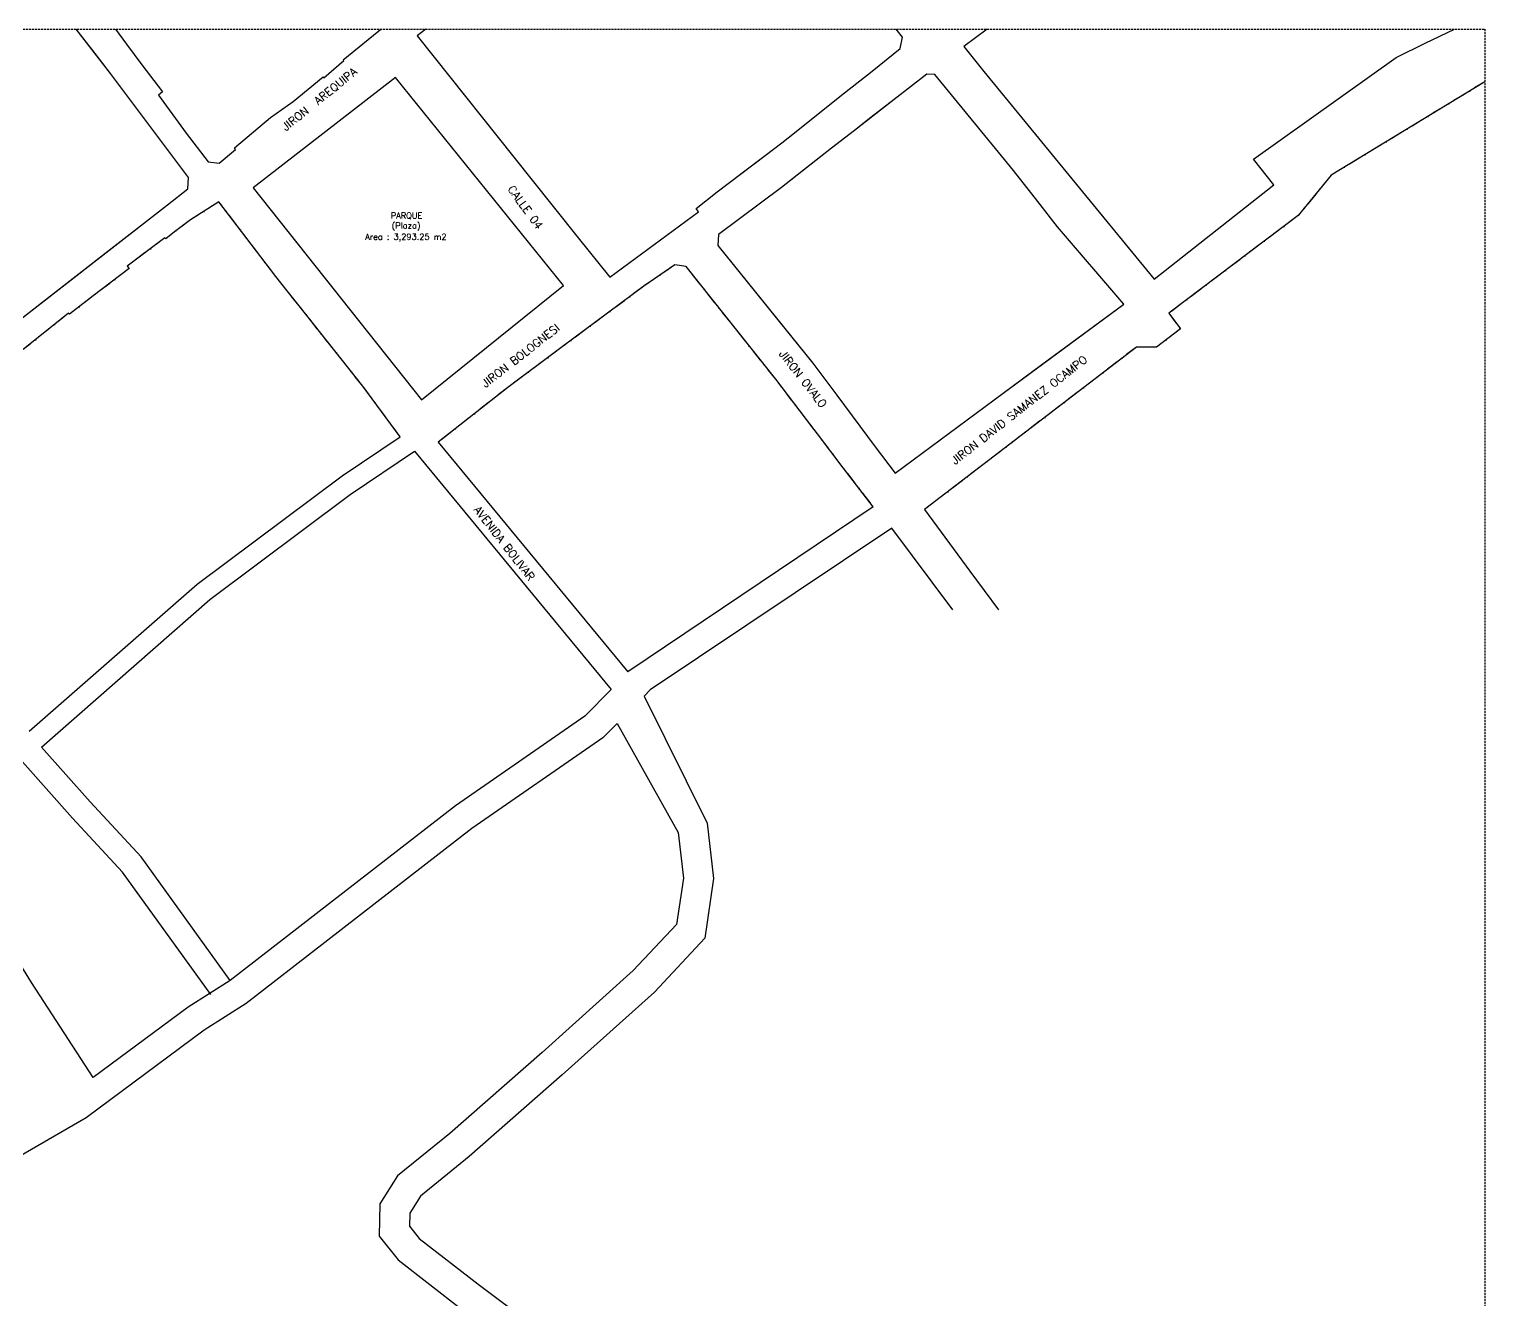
# Model space of a CAD drawing. Header units: metres. Extents: x 699753 to 708012, y 8489657 to 8490746.
# Drawn here: x 706992.9 to 707356.6, y 8490427.5 to 8490744.9 of the extents above; entities that cross this region are included whole.
import ezdxf
from ezdxf.enums import TextEntityAlignment as Align

# ---------------------------------------------------------------- set-up
doc = ezdxf.new("R2010")
doc.units = ezdxf.units.M
doc.linetypes.add('DASHDOT', pattern=[1, 0.5, -0.25, 0, -0.25])
doc.linetypes.add('DASHED', pattern=[0.75, 0.5, -0.25])
for name, color, linetype in [('C-HYDR-CTCH-HDPT', 2, 'Continuous'), ('C-ROAD-PROF', 1, 'DASHED'), ('CALLES', 7, 'Continuous'), ('COLINDANTES', 8, 'Continuous'), ('DESC-USOS', 6, 'Continuous'), ('MANZANAS', 4, 'Continuous'), ('SERV-COMUNALES', 40, 'Continuous'), ('VIVIENDA', 7, 'Continuous')]:
    doc.layers.add(name, color=color, linetype=linetype)
doc.layers.add('detalles', color=84, linetype='Continuous', lineweight=25)
doc.styles.add('ROMANS', font='romans.shx', dxfattribs={"height": 0.75})
doc.styles.add('ROMANT', font='romant.shx')

msp = doc.modelspace()

# ---------------------------------------------------------------- linework, layer by layer
at = {"layer": 'C-HYDR-CTCH-HDPT', "flags": 128}
for points in [[(707084.48, 8490732.77), (707048.87, 8490705.28), (707090.94, 8490652.32), (707126.39, 8490680.83), (707084.48, 8490732.77)], [(706992.9, 8490569.52), (707034.91, 8490606.28), (707071.1, 8490633.28), (707085.61, 8490643.03)], [(707095.12, 8490641.73), (707142.46, 8490584.32)], [(706995.99, 8490565.57), (706995.99, 8490565.57), (707038.05, 8490602.39), (707038.05, 8490602.39), (707073.13, 8490628.62), (707073.13, 8490628.62), (707089.22, 8490639.45)], [(707089.22, 8490639.45), (707138.31, 8490579.9)], [(707203.82, 8490625.57), (707142.46, 8490584.32)], [(707208.47, 8490620.25), (707148.09, 8490579.84), (707146.56, 8490578.3)], [(707138.31, 8490579.9), (707131.76, 8490573.26), (707099.41, 8490550.88), (707043.14, 8490507.26), (707043.14, 8490507.26), (707032.65, 8490500.61), (707008.94, 8490483.03), (706993.47, 8490506.78)], [(707146.56, 8490578.3), (707162.3, 8490546.56), (707163.93, 8490532.69), (707161.7, 8490517.84), (707149.11, 8490504.35), (707126.04, 8490483.66), (707102.87, 8490463.3), (707090.65, 8490453.4), (707088, 8490449.17), (707087.91, 8490445.9), (707090.37, 8490442.84), (707105.43, 8490431.15), (707118.02, 8490421.77), (707126.98, 8490415.68), (707131.51, 8490411.69), (707135.89, 8490406.93)], [(707139.8, 8490571.44), (707136.28, 8490567.88), (707103.55, 8490545.23), (707047.17, 8490501.53), (707036.62, 8490494.83), (707007.13, 8490472.98), (706987.18, 8490461.35)], [(707139.8, 8490571.44), (707155.03, 8490544.2), (707156.37, 8490532.81), (707154.63, 8490521.26), (707143.86, 8490509.71), (707121.06, 8490489.27), (707098.04, 8490469.03), (707084.96, 8490458.44), (707080.56, 8490451.42), (707080.34, 8490443.35), (707085.08, 8490437.45), (707100.89, 8490425.18), (707113.5, 8490415.79), (707121.6, 8490409.59), (707125.8, 8490405.76), (707127.61, 8490403.05)], [(707043.14, 8490507.26), (707020.9, 8490538.13), (707008.19, 8490551.86), (706995.99, 8490565.57)], [(707038.27, 8490503.75), (707016.24, 8490534.33), (707003.74, 8490547.83), (706991.29, 8490561.83)], [(706993.47, 8490506.78), (706982.98, 8490523.68), (706968.25, 8490540.53), (706967.37, 8490541.63)]]:
    msp.add_lwpolyline(points, dxfattribs=at)
at = {"layer": 'C-ROAD-PROF', "lineweight": 30}
msp.add_lwpolyline([(706717.65, 8490744.9), (707356.61, 8490744.9), (707356.61, 8490036.71), (706717.65, 8490036.71)], close=True, dxfattribs=at)
at = {"layer": 'COLINDANTES', "color": 8, "ltscale": 4}
for p, q in [((707356.61, 8490731.76), (707318.2, 8490708.4)), ((707318.2, 8490708.4), (707309.96, 8490698.34)), ((707040.33, 8490701.77), (707033.23, 8490697.23)), ((707048.41, 8490691.16), (707040.33, 8490701.77)), ((707033.23, 8490697.23), (707029.24, 8490694.22)), ((707309.96, 8490698.34), (707277.66, 8490673.93)), ((707026.81, 8490692.72), (707017.38, 8490685.71)), ((707027.05, 8490692.47), (707026.81, 8490692.72)), ((707029.24, 8490694.22), (707027.05, 8490692.47)), ((707054.53, 8490683.13), (707048.41, 8490691.16)), ((707017.91, 8490685.08), (707008.94, 8490678.28)), ((707017.38, 8490685.71), (707017.91, 8490685.08)), ((707154.19, 8490685.98), (707146.51, 8490680.7)), ((707157.02, 8490685.61), (707154.19, 8490685.98)), ((707179.44, 8490657.44), (707157.02, 8490685.61)), ((707057.41, 8490679.52), (707054.53, 8490683.13)), ((707008.94, 8490678.28), (707002.98, 8490673.67)), ((707060.34, 8490675.77), (707057.41, 8490679.52)), ((707146.51, 8490680.7), (707126.08, 8490665.5)), ((707002.77, 8490673.94), (706991.43, 8490664.84)), ((707002.98, 8490673.67), (707002.77, 8490673.94)), ((707076.27, 8490655.73), (707060.34, 8490675.77)), ((707277.66, 8490673.93), (707280.53, 8490670.01)), ((707280.53, 8490670.01), (707274.57, 8490665.48)), ((707126.08, 8490665.5), (707112.48, 8490655.39)), ((707269.57, 8490665.49), (707216.59, 8490624.87)), ((707274.57, 8490665.48), (707269.57, 8490665.49)), ((707085.61, 8490643.03), (707076.27, 8490655.73)), ((707187.11, 8490647.39), (707179.44, 8490657.44)), ((707112.48, 8490655.39), (707095.12, 8490641.73)), ((707189.88, 8490643.78), (707187.11, 8490647.39)), ((707196.31, 8490635.35), (707189.88, 8490643.78)), ((707203.82, 8490625.57), (707196.31, 8490635.35)), ((707216.59, 8490624.87), (707227.94, 8490609.49)), ((707223.71, 8490599.81), (707208.47, 8490620.25)), ((707227.94, 8490609.49), (707235.11, 8490599.81))]:
    msp.add_line(p, q, dxfattribs=at)
at = {"layer": 'detalles', "color": 1, "linetype": 'DASHDOT', "ltscale": 6}
for p, q in [((707356.61, 8490731.76), (707318.2, 8490708.4)), ((707318.2, 8490708.4), (707309.96, 8490698.34)), ((707040.33, 8490701.77), (707033.23, 8490697.23)), ((707048.41, 8490691.16), (707040.33, 8490701.77)), ((707033.23, 8490697.23), (707029.24, 8490694.22)), ((707309.96, 8490698.34), (707277.66, 8490673.93)), ((707026.81, 8490692.72), (707017.38, 8490685.71)), ((707027.05, 8490692.47), (707026.81, 8490692.72)), ((707029.24, 8490694.22), (707027.05, 8490692.47)), ((707054.53, 8490683.13), (707048.41, 8490691.16)), ((707017.91, 8490685.08), (707008.94, 8490678.28)), ((707017.38, 8490685.71), (707017.91, 8490685.08)), ((707154.19, 8490685.98), (707146.51, 8490680.7)), ((707157.02, 8490685.61), (707154.19, 8490685.98)), ((707179.44, 8490657.44), (707157.02, 8490685.61)), ((707057.41, 8490679.52), (707054.53, 8490683.13)), ((707008.94, 8490678.28), (707002.98, 8490673.67)), ((707060.34, 8490675.77), (707057.41, 8490679.52)), ((707146.51, 8490680.7), (707126.08, 8490665.5)), ((707002.77, 8490673.94), (706991.43, 8490664.84)), ((707002.98, 8490673.67), (707002.77, 8490673.94)), ((707076.27, 8490655.73), (707060.34, 8490675.77)), ((707277.66, 8490673.93), (707280.53, 8490670.01)), ((707280.53, 8490670.01), (707274.57, 8490665.48)), ((707126.08, 8490665.5), (707112.48, 8490655.39)), ((707269.57, 8490665.49), (707216.59, 8490624.87)), ((707274.57, 8490665.48), (707269.57, 8490665.49)), ((707085.61, 8490643.03), (707076.27, 8490655.73)), ((707187.11, 8490647.39), (707179.44, 8490657.44)), ((707112.48, 8490655.39), (707095.12, 8490641.73)), ((707189.88, 8490643.78), (707187.11, 8490647.39)), ((707196.31, 8490635.35), (707189.88, 8490643.78)), ((707203, 8490626.64), (707196.31, 8490635.35))]:
    msp.add_line(p, q, dxfattribs=at)
at = {"layer": 'MANZANAS', "color": 4, "ltscale": 4}
for p, q in [((707013.26, 8490733.82), (707004.66, 8490744.9)), ((707014.46, 8490744.9), (707017.23, 8490741.14)), ((707071.37, 8490737.2), (707080.27, 8490744.44)), ((707080.27, 8490744.44), (707080.83, 8490744.9)), ((707092.01, 8490744.9), (707089.82, 8490743.21)), ((707089.82, 8490743.21), (707118.29, 8490707.56)), ((707211.11, 8490742.88), (707209.54, 8490744.9)), ((707210.54, 8490740.05), (707211.11, 8490742.88)), ((707232.22, 8490744.9), (707226.41, 8490740.55)), ((707341.7, 8490741.35), (707349.01, 8490744.9)), ((707017.23, 8490741.14), (707021.06, 8490735.95)), ((707203.55, 8490734.42), (707210.54, 8490740.05)), ((707226.41, 8490740.55), (707231.47, 8490734.35)), ((707334.46, 8490737.82), (707341.7, 8490741.35)), ((707021.06, 8490735.95), (707026.19, 8490729.2)), ((707066.53, 8490732.7), (707071.5, 8490737.05)), ((707071.5, 8490737.05), (707071.37, 8490737.2)), ((707298.76, 8490712.45), (707334.46, 8490737.82)), ((707032.71, 8490707.8), (707013.26, 8490733.82)), ((707058.87, 8490726.8), (707066.33, 8490732.98)), ((707066.33, 8490732.98), (707066.53, 8490732.7)), ((707196.58, 8490728.98), (707203.55, 8490734.42)), ((707217.18, 8490733.63), (707209, 8490727.29)), ((707219.15, 8490733.52), (707217.18, 8490733.63)), ((707235.13, 8490714.19), (707219.15, 8490733.52)), ((707231.47, 8490734.35), (707259.51, 8490700.1)), ((707026.19, 8490729.2), (707025.22, 8490728.41)), ((707025.22, 8490728.41), (707032.14, 8490718.92)), ((707182.53, 8490717.73), (707196.58, 8490728.98)), ((707053.22, 8490722.83), (707058.87, 8490726.8)), ((707209, 8490727.29), (707199.08, 8490719.6)), ((707044.19, 8490715.24), (707053.22, 8490722.83)), ((707032.14, 8490718.92), (707037.63, 8490711.72)), ((707180.93, 8490716.53), (707182.53, 8490717.73)), ((707199.08, 8490719.6), (707193.38, 8490715.13)), ((707040.37, 8490711.38), (707044.49, 8490714.8)), ((707044.49, 8490714.8), (707044.19, 8490715.24)), ((707176.81, 8490713.35), (707180.93, 8490716.53)), ((707193.38, 8490715.13), (707180.87, 8490705.3)), ((707238.81, 8490709.56), (707235.13, 8490714.19)), ((707037.63, 8490711.72), (707040.37, 8490711.38)), ((707170.71, 8490708.74), (707176.81, 8490713.35)), ((707303.9, 8490705.99), (707298.76, 8490712.45)), ((707032.57, 8490704.96), (707032.71, 8490707.8)), ((707118.29, 8490707.56), (707130.08, 8490692.79)), ((707244.93, 8490701.84), (707238.81, 8490709.56)), ((707027.48, 8490701), (707032.57, 8490704.96)), ((707159.52, 8490700.05), (707164.81, 8490704.27)), ((707180.87, 8490705.3), (707165.16, 8490693.62)), ((707273.97, 8490682.44), (707303.9, 8490705.99)), ((706974.7, 8490659.95), (707027.48, 8490701)), ((707137.98, 8490682.91), (707160.17, 8490699.28)), ((707160.17, 8490699.28), (707159.52, 8490700.05)), ((707249.83, 8490695.51), (707244.93, 8490701.84)), ((707259.51, 8490700.1), (707273.97, 8490682.44)), ((707266.39, 8490676.2), (707249.83, 8490695.51)), ((707130.08, 8490692.79), (707137.98, 8490682.91)), ((707165.16, 8490693.62), (707164.96, 8490690.84)), ((707164.96, 8490690.84), (707188.69, 8490661.48)), ((707236.3, 8490653.95), (707266.39, 8490676.2)), ((707188.69, 8490661.48), (707194.68, 8490653.47)), ((707194.68, 8490653.47), (707204.26, 8490640.59)), ((707209.3, 8490633.99), (707236.3, 8490653.95)), ((707204.26, 8490640.59), (707209.3, 8490633.99))]:
    msp.add_line(p, q, dxfattribs=at)
at = {"layer": 'SERV-COMUNALES', "ltscale": 4}
for p, q in [((707092.01, 8490744.9), (707089.82, 8490743.21)), ((707089.82, 8490743.21), (707118.29, 8490707.56))]:
    msp.add_line(p, q, dxfattribs=at)
at = {"layer": 'VIVIENDA', "color": 7, "ltscale": 4}
for p, q in [((707009.4, 8490738.79), (707004.66, 8490744.9)), ((707014.46, 8490744.9), (707017.23, 8490741.14)), ((707071.37, 8490737.2), (707080.27, 8490744.44)), ((707080.27, 8490744.44), (707080.83, 8490744.9)), ((707211.11, 8490742.88), (707209.54, 8490744.9)), ((707210.54, 8490740.05), (707211.11, 8490742.88)), ((707232.22, 8490744.9), (707226.41, 8490740.55)), ((707341.7, 8490741.35), (707349.01, 8490744.9)), ((707017.23, 8490741.14), (707021.06, 8490735.95)), ((707203.55, 8490734.42), (707210.54, 8490740.05)), ((707226.41, 8490740.55), (707231.47, 8490734.35)), ((707334.46, 8490737.82), (707341.7, 8490741.35)), ((707013.26, 8490733.82), (707009.4, 8490738.79)), ((707021.06, 8490735.95), (707026.19, 8490729.2)), ((707066.53, 8490732.7), (707071.5, 8490737.05)), ((707298.76, 8490712.45), (707334.46, 8490737.82)), ((707032.71, 8490707.8), (707013.26, 8490733.82)), ((707058.87, 8490726.8), (707066.33, 8490732.98)), ((707196.58, 8490728.98), (707203.55, 8490734.42)), ((707217.18, 8490733.63), (707209, 8490727.29)), ((707219.15, 8490733.52), (707217.18, 8490733.63)), ((707235.13, 8490714.19), (707219.15, 8490733.52)), ((707231.47, 8490734.35), (707259.51, 8490700.1)), ((707025.22, 8490728.41), (707032.14, 8490718.92)), ((707182.53, 8490717.73), (707196.58, 8490728.98)), ((707053.22, 8490722.83), (707058.87, 8490726.8)), ((707209, 8490727.29), (707203.23, 8490722.81)), ((707044.19, 8490715.24), (707053.22, 8490722.83)), ((707203.23, 8490722.81), (707199.08, 8490719.6)), ((707032.14, 8490718.92), (707037.63, 8490711.72)), ((707180.93, 8490716.53), (707182.53, 8490717.73)), ((707199.08, 8490719.6), (707193.38, 8490715.13)), ((707040.37, 8490711.38), (707044.49, 8490714.8)), ((707176.81, 8490713.35), (707180.93, 8490716.53)), ((707193.38, 8490715.13), (707186.38, 8490709.63)), ((707238.81, 8490709.56), (707235.13, 8490714.19)), ((707037.63, 8490711.72), (707040.37, 8490711.38)), ((707164.81, 8490704.27), (707176.81, 8490713.35)), ((707032.57, 8490704.96), (707032.71, 8490707.8)), ((707118.29, 8490707.56), (707130.08, 8490692.79)), ((707186.38, 8490709.63), (707180.87, 8490705.3)), ((707244.93, 8490701.84), (707238.81, 8490709.56)), ((707027.48, 8490701), (707032.57, 8490704.96)), ((707159.52, 8490700.05), (707164.81, 8490704.27)), ((707180.87, 8490705.3), (707165.16, 8490693.62)), ((707273.97, 8490682.44), (707303.9, 8490705.99)), ((707019.97, 8490695.16), (707027.48, 8490701)), ((707137.98, 8490682.91), (707160.17, 8490699.28)), ((707160.17, 8490699.28), (707159.52, 8490700.05)), ((707249.83, 8490695.51), (707244.93, 8490701.84)), ((707259.51, 8490700.1), (707273.97, 8490682.44)), ((707266.39, 8490676.2), (707249.83, 8490695.51)), ((707013.32, 8490689.99), (707019.97, 8490695.16)), ((707130.08, 8490692.79), (707137.98, 8490682.91)), ((707165.16, 8490693.62), (707164.96, 8490690.84)), ((706996.76, 8490677.11), (707013.32, 8490689.99)), ((707164.96, 8490690.84), (707182.4, 8490669.26)), ((706987.61, 8490669.98), (706996.76, 8490677.11)), ((707245.95, 8490661.08), (707266.39, 8490676.2)), ((707182.4, 8490669.26), (707188.69, 8490661.48)), ((707188.69, 8490661.48), (707194.68, 8490653.47)), ((707236.3, 8490653.95), (707245.95, 8490661.08)), ((707194.68, 8490653.47), (707204.26, 8490640.59)), ((707209.3, 8490633.99), (707236.3, 8490653.95)), ((707204.26, 8490640.59), (707209.3, 8490633.99))]:
    msp.add_line(p, q, dxfattribs=at)

# ---------------------------------------------------------------- texts
at = {"layer": 'CALLES', "linetype": 'Continuous', "style": 'ROMANT'}
for s, rotation, p in [('JIRON  AREQUIPA', 39, (707066.06, 8490726.64)), ('CALLE 04', 306, (707116.08, 8490699.79)), ('JIRON BOLOGNESI', 38, (707116.3, 8490662.56)), ('JIRON OVALO', 308, (707185.46, 8490656.91)), ('JIRON DAVID SAMANEZ OCAMPO', 38, (707240.87, 8490648.99))]:
    msp.add_text(s, height=2, rotation=rotation, dxfattribs=at).set_placement(p, align=Align.CENTER)
at = {"layer": 'COLINDANTES', "color": 8, "linetype": 'Continuous', "style": 'ROMANT'}
msp.add_text('AVENIDA BOLIVAR', height=2, rotation=308, dxfattribs=at).set_placement((707110.86, 8490615.86), align=Align.CENTER)
at = {"layer": 'DESC-USOS', "linetype": 'Continuous', "style": 'ROMANS'}
for s, p in [('PARQUE', (707087.21, 8490697.55)), ('(Plaza)', (707087.09, 8490695.07)), ('Area : 3,293.25 m2', (707087.04, 8490692.28))]:
    msp.add_text(s, height=1.5, dxfattribs=at).set_placement(p, align=Align.CENTER)

doc.saveas('drawing.dxf')
